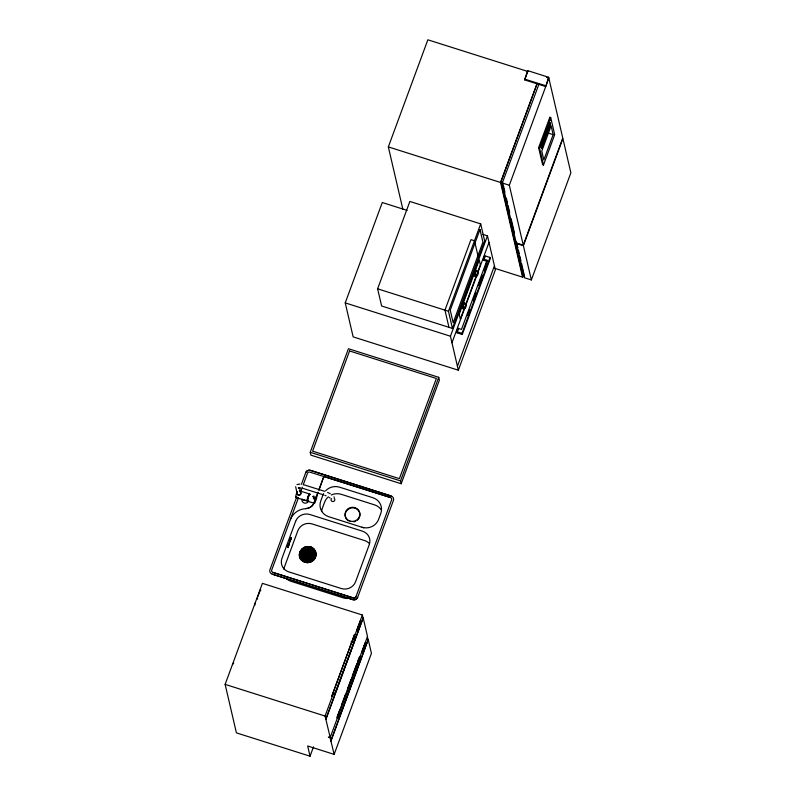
<?xml version="1.0" encoding="UTF-8"?>
<svg xmlns="http://www.w3.org/2000/svg" width="796" height="796" viewBox="0 0 796 796"><rect width="100%" height="100%" fill="white"/><g stroke="black" fill="none" stroke-linecap="round" stroke-linejoin="round"><path stroke-width="1.19" d="M300.749 557.936L301.803 559.628L315.554 551.708C309.614 538.106 290.381 555.648 304.291 562.075L309.923 551.877M314.758 551.24L314.062 550.036M308.231 558.155L308.052 558.673L307.972 546.792L308.44 547.449M299.933 554.006C300.848 555.2 298.998 552.922 300.4 552.394M307.176 558.354L306.997 562.165L305.206 561.857L306.967 562.036M306.848 551.24L307.395 551.28L307.425 547.399M308.341 562.314L308.022 558.543M315.604 555.887C315.505 554.305 311.037 554.205 311.345 555.817M310.112 551.897L313.773 549.15C312.758 549.708 302.122 562.643 302.52 560.145M295.664 486.694L297.107 493.46M305.196 561.946L307.923 555.568L308.36 547.698L307.475 562.633L306.908 558.115M310.43 548.106L309.017 551.16L310.38 547.777M289.366 542.822L289.615 542.325M357.961 630.532L357.533 631.367L358.13 629.636M358.747 627.845L359.523 626.273L359.066 627.954M360.518 623.557L360.021 624.621L360.787 623.198M363.145 651.267L362.797 653.078L362.896 652.153M362.598 652.551L363.324 651.317L363.006 652.213M363.792 649.526L364.339 647.904L364.18 649.506M363.822 649.665L364.389 647.894M365.832 644.879L365.424 646.133L365.454 644.74M549.041 128.544L549.519 126.902M549.668 126.952L549.111 128.574M310.967 561.429L307.923 555.568L302.868 548.942M311.047 552.961L315.554 551.708C317.206 555.797 314.738 560.623 310.689 562.115C308.53 561.658 305.833 543.18 302.948 549.389M305.535 548.185L306.957 551.409M308.987 551.031L308.261 550.892M309.584 557.678L310.201 557.847L309.684 557.747M310.987 553.051L310.798 552.454L313.773 549.15M308.669 558.245L309.992 561.757L308.072 562.075M312.539 560.095L312.46 560.842L311.067 561.339M313.435 559.568L314.42 557.926L313.654 559.648M314.728 557.11C313.365 556.892 298.45 551.419 300.042 556.832A8.398 7.97 -13.1 0 1 315.893 553.658M311.554 554.334L315.375 554.424L315.266 552.514M314.878 552.414L315.445 554.215M307.475 562.633L308.321 558.125L310.689 562.115L309.495 558.026M307.972 546.792L307.425 550.882L307.923 555.568L305.147 561.896M297.256 492.943C296.221 496.326 302.201 495.749 300.59 492.644M300.699 558.056L304.599 556.683M308.39 554.643L307.903 556.205L307.515 554.673M307.286 554.354C306.569 555.17 308.301 556.106 308.142 554.832M254.72 605.378L255.128 603.079M355.066 634.75L354.538 634.581L331.823 696.142L334.967 693.396L353.643 642.79L355.066 634.75L362.349 615.01L262.401 583.349L225.129 684.381L236.412 732.867L310.052 756.2L313.485 746.907M337.395 717.992L340.011 715.077L358.688 664.471L360.11 656.421M365.663 644.561L365.424 646.133M544.981 139.758L544.394 141.24M305.047 561.459L306.52 558.434M304.142 555.678L304.162 555.499M305.744 558.006L304.291 562.075M309.873 551.966L311.156 547.35L307.923 555.568L301.674 560.275M315.534 555.479L311.753 555.27L316.022 554.772L311.316 554.066L315.554 551.708M313.813 559.518L314.529 558.096M364.369 648.382L363.931 649.576M542.713 146.076L542.394 147.19L542.962 145.419L542.265 147.121L542.434 145.966M547.379 133.429C546.653 136.424 548.255 130.345 547.061 134.544M315.574 555.757L315.077 557.17M299.903 553.946L300.719 552.315L303.982 553.618L304.112 554.305L299.425 554.653L307.923 555.568L315.355 557.827L311.465 555.807L311.654 555.26M300.052 554.235L300.251 552.713M312.937 549.469L311.485 548.116L309.783 551.469L311.246 548.245M357.852 630.472L358.3 629.686M402.846 209.239L388.339 146.912L427.85 39.8L527.798 71.461L524.683 79.898L545.728 86.555L548.633 77.272L527.599 70.605L524.683 79.898M482.734 234.352L487.47 235.855L495.381 269.854L458.347 370.21L353.145 336.877L345.235 302.888L382.269 202.522L407.084 210.383M310.221 452.287L348.429 348.718L438.725 377.324L439.392 380.18L401.184 483.749L310.888 455.133L310.221 452.287L400.517 480.893L401.184 483.749M257.735 596.95L260.451 589.567L260.72 590.712M301.475 484.237L305.714 472.585A3.731 3.542 -13.1 0 1 310.46 470.317L391.144 495.988A3.731 3.542 -13.1 0 1 393.403 500.465L357.623 597.458A3.731 3.542 -13.1 0 1 352.867 599.716L272.222 574.165A3.731 3.542 -13.1 0 1 269.953 569.687L296.769 496.823M298.51 497.6L271.685 570.125A1.861 1.771 -13.1 0 0 272.809 572.364L353.494 598.035A1.861 1.771 -13.1 0 0 355.872 596.9L391.622 499.798A1.861 1.771 -13.1 0 0 390.498 497.56L323.873 476.446L318.858 490.018M300.649 491.809L302.361 487.162M303.216 484.844L307.495 473.252A1.861 1.771 -13.1 0 1 309.863 472.118L390.498 497.56M377.622 288.819L409.86 201.448L480.694 223.885L484.684 241.059L452.456 328.43L381.622 305.992L377.622 288.819L448.456 311.266L452.456 328.43M287.555 545.638L288.013 547.678L288.242 547.041L287.615 547.548L287.555 545.638L288.232 547.041M289.714 541.857L289.654 539.947L290.092 541.976M290.351 538.046L290.978 537.539L290.351 538.046L290.56 540.713L290.112 538.673M287.943 545.758L287.316 546.265M288.48 546.414L288.411 544.494L288.709 545.777L288.082 546.285L288.709 545.777M290.649 539.33L291.276 538.822L291.028 539.449L290.58 537.409M316.36 496.813L318.022 492.286M316.38 496.923L318.052 492.396M318.888 490.137L323.873 476.446M448.456 311.266L480.694 223.885M494.236 268.172L522.584 277.147L500.555 182.463L536.962 83.779M516.485 241.785L514.733 241.228L500.933 181.906L537.26 83.431M548.633 77.272L562.772 138.026L523.261 245.128L516.246 242.909L502.306 183.02L539.011 83.988M458.347 370.21L450.436 336.21L487.47 235.855M523.261 245.128L509.321 185.239L548.832 78.127L546.494 77.391M400.517 480.893L438.725 377.324M464.148 308.719L460.317 319.126L459.202 314.33L479.242 260.013L480.356 264.809L477.799 271.744M465.859 304.102L476.088 276.361M451.969 342.777L488.993 242.412M456.745 331.683L457.989 328.31L461.491 329.425L487.013 260.262L483.5 259.158L484.744 255.785L490.008 257.446L490.276 258.591L462.267 334.489L457.004 332.827L456.745 331.683L461.998 333.355L462.267 334.489M457.004 332.827L458.257 329.454L457.989 328.31M487.013 260.262L487.271 261.406L483.769 260.292L485.013 256.919L484.744 255.785M467.292 315.584L469.411 309.813M472.814 300.599L475.789 292.53M478.346 285.615L482.167 275.237M483.868 270.63L486.853 262.561M461.998 333.355L490.008 257.446M331.823 696.142L354.538 634.581M310.052 756.2L307.674 745.991L334.151 754.379L330.111 737.723L328.36 737.166L330.221 737.494L325.066 716.042L332.35 696.311M357.722 630.93L357.105 629.606L360.399 621.228L360.658 622.372L357.553 630.81L357.285 629.666L360.399 621.228M357.374 630.75L360.488 622.313L360.22 621.178M325.803 719.186L363.075 618.144L362.349 615.01M325.972 719.236L363.075 618.144M457.421 366.22L494.445 265.854M538.623 147.658L549.827 117.291L550.703 117.569L554.693 134.683L543.489 165.041L542.613 164.762L538.623 147.658L539.509 147.937L543.489 165.041M539.509 147.937L550.703 117.569M540.972 146.215L549.857 122.654L550.255 124.365L541.549 147.976L540.972 146.215L541.549 147.976M541.151 146.265L549.857 122.654M541.37 147.927L550.086 124.315L549.688 122.604M337.295 716.659L339.872 709.694M342.011 703.883L345.444 694.59M347.583 688.779L351.016 679.486M352.3 676.003L356.588 664.391M357.872 660.899L359.155 657.416M359.265 658.043L336.867 717.823M330.111 737.723L367.503 636.462L363.255 618.203M363.016 652.7L362.15 651.287L364.876 643.904M365.444 642.909L365.702 644.054L362.588 652.481L362.329 651.337L365.264 642.85M553.16 134.643L543.827 159.946L541.768 151.111L551.101 125.808L553.16 134.643L547.767 132.942M362.419 652.431L365.702 644.054M330.847 740.857L368.12 639.825L367.394 636.691M331.017 740.917L368.12 639.825M334.151 754.379L371.434 653.347L368.299 639.885M523.39 245.705L562.901 138.594L570.871 172.822L531.35 279.933L524.335 277.704L516.375 243.476L523.39 245.705L531.35 279.933M522.584 277.147L523.45 274.819M300.928 550.951L301.664 550.036L301.057 551.628L304.45 553.041M305.953 551.797C304.112 551.449 311.276 559.568 313.415 560.354L310.709 557.101L301.127 551.578M310.798 552.663L313.843 550.066M302.57 560.026L307.923 555.568L311.156 547.35M365.334 645.904L365.583 644.531M307.176 554.484L307.962 555.707L308.221 554.354M308.151 554.921L307.495 555.18L307.923 554.752M308.38 554.971L307.395 554.921M475.7 274.859C473.739 278.57 475.71 269.685 476.704 271.157M463.75 307.246C461.789 310.957 463.76 302.072 464.755 303.545M547.27 132.932L546.862 134.444M314.699 551.499L311.166 553.091L310.758 552.633M314.649 551.727L314.728 551.121M302.928 549.011L304.649 548.335M304.062 555.638L300.5 557.021M309.923 561.946L309.962 561.429L308.38 562.195M544.852 139.549L544.374 141.191M363.175 651.417L362.687 652.949M304.619 557.18L307.923 555.568L312.549 555.111M307.246 554.782L308.012 554.782M308.072 555.359L307.465 555.12M358.827 627.974L359.374 626.263M300.818 558.006L304.52 556.633M232.412 664.65L233.726 663.187M312.788 549.509L310.39 551.867M312.37 560.772L311.196 561.349M301.764 549.946L301.913 550.016M302.062 559.528L304.52 557.12M314.619 551.598L311.326 552.902M305.674 547.638L307.097 547.369L305.903 547.369M308.749 554.912L311.236 552.941M300.082 555.3L303.833 555.21M308.709 547.23L310.181 547.529M304.639 553.011L304.788 552.404M303.923 555.757L300.639 557.001M305.186 557.747L305.793 558.036M304.152 561.23L303.624 561.289M312.43 560.712L311.425 561.419M308.828 551.26L308.311 551.16M297.017 484.625L297.585 484.376M298.54 488.028L300.739 487.938M307.505 554.553L308.291 554.653M311.345 554.185L315.246 552.613M308.858 555.26L311.644 554.344M359.523 626.273L358.996 628.034M299.893 557.717L307.923 555.568L304.759 547.31L307.923 555.568L301.027 557.847M305.505 548.066L307.923 555.568L304.152 556.653M305.913 551.32L304.729 548.364L307.923 555.568L300.729 557.11M301.873 559.608L300.749 558.364L301.366 559.479M298.231 484.257L299.973 484.117M298.301 487.958L298.938 487.849M306.569 562.354L305.415 562.075M305.276 551.708L302.032 549.071L307.923 555.568L303.853 555.907M308.908 547.2L310.151 547.628L309.027 547.33M306.38 562.633L308.559 562.643M300.39 554.265L307.923 555.568C292.182 541.778 313.375 557.489 300.092 551.598L307.923 555.568L300.39 555.19M305.495 500.306L303.624 499.918M300.719 552.315L307.923 555.568L304.699 552.394M311.027 556.513L315.355 557.827M303.843 484.784L324.609 491.321M303.027 488.406L323.564 494.873M303.724 554.285L307.923 555.568L304.271 552.981M524.484 79.043L545.529 85.699M500.933 181.906L502.684 182.453M388.339 146.912L500.555 182.463M502.306 183.02L509.321 185.239M524.584 276.58L522.833 276.023L515.002 242.372L516.753 242.919L517.868 247.735M345.235 302.888L450.436 336.21M305.714 472.585L305.744 472.695A3.731 3.542 -13.1 0 1 310.49 470.436L391.144 495.988M299.306 490.744L309.564 493.998M295.823 497.45L307.226 501.062M307.604 501.181L314.32 503.311M363.732 527.808L328.668 516.694A13.054 12.398 -13.1 0 1 320.758 501.002L322.927 495.102A13.054 12.398 -13.1 0 1 323.604 493.59M288.182 545.131L288.242 547.041M272.809 572.364L353.464 597.915A1.861 1.771 -13.1 0 0 355.842 596.791L355.872 596.9M357.623 597.458L357.593 597.338A3.731 3.542 -13.1 0 1 352.847 599.607L272.222 574.165M351.006 641.964L353.643 642.79M356.936 663.914L358.688 664.471M333.216 692.838L334.967 693.396M338.26 714.519L340.011 715.077M225.129 684.381L325.066 716.042M300.818 552.454L307.923 555.568M314.599 557.081L311.385 555.757M307.206 547.26L307.555 547.827L307.326 547.31M324.828 495.311L326.061 495.799M327.574 492.416L330.27 493.719M329.285 497.46L330.091 498.027M302.679 560.603L303.575 561.389M310.102 557.648L313.415 560.354M313.097 559.558L310.619 556.842M305.764 557.857L305.087 557.688M310.171 557.717L312.599 560.284M309.535 558.115L310.818 561.309M301.007 551.578L300.908 551.339M333.992 496.803L334.25 497.361M308.729 558.324L309.972 561.498M549.827 117.291L550.623 120.713M527.599 70.605L527.798 71.461M503.241 184.881L504.933 192.144M506.346 198.194L507.47 203.04M508.037 205.458L509.729 212.721M511.132 218.781L514.514 233.308M518.435 250.133L519.271 253.745M519.828 256.143L520.952 260.949M521.509 263.357L524.305 275.376M483.5 259.158L483.769 260.292M478.466 257.924L474.466 240.76L470.963 239.646L444.954 310.151L448.944 327.325M290.351 519.519L290.381 519.639A16.786 15.94 -13.1 0 1 305.754 508.674L305.724 508.554A9.323 8.856 -13.1 0 0 314.271 502.465M314.748 552.444L311.624 553.648M299.604 487.968L300.828 493.202M304.211 548.215L303.047 548.852M290.968 537.529L291.276 538.822M257.347 598.005L257.605 599.139M463.75 307.445A3.174 0.527 -72.4 0 1 462.725 308.132A3.174 0.527 -72.4 0 1 464.048 303.674A3.174 0.527 -72.4 0 1 464.834 303.764M475.69 275.058A3.174 0.527 -72.4 0 1 474.665 275.894A3.174 0.527 -72.4 0 1 475.809 271.695A3.174 0.527 -72.4 0 1 476.834 270.859M314.301 502.575A9.323 8.856 -13.1 0 1 305.754 508.674M361.981 527.25A13.054 12.398 -13.1 0 0 378.617 519.33L380.786 513.43A13.054 12.398 -13.1 0 0 372.876 497.729L339.564 487.182A13.054 12.398 -13.1 0 0 325.534 490.873M369.444 543.618A11.194 10.627 -13.1 0 0 364.677 540.593L312.082 523.927A11.194 10.627 -13.1 0 0 297.833 530.713L284.142 567.827A11.194 10.627 -13.1 0 0 283.744 569.17M286.162 578.254A11.194 10.627 -13.1 0 0 290.928 581.279L343.524 597.945A11.194 10.627 -13.1 0 0 349.285 598.254M328.41 496.843A13.054 12.398 -13.1 0 0 324.589 502.226L322.41 508.127A13.054 12.398 -13.1 0 0 321.703 511.321M331.265 495.022A13.054 12.398 -13.1 0 1 341.215 494.306L374.538 504.863A13.054 12.398 -13.1 0 1 381.105 509.669M348.34 520.853A7.463 7.084 -13.1 0 1 346.827 510.525A7.463 7.084 -13.1 0 1 357.782 509.738A7.463 7.084 -13.1 0 1 357.394 520.216M355.762 521.261A7.463 7.084 -13.1 0 1 353.912 521.868M307.694 500.724A3.731 0.617 -72.4 0 1 307.246 499.51A3.731 0.617 -72.4 0 1 308.778 494.853A3.731 0.617 -72.4 0 1 309.644 494.853M299.595 491.639A1.861 1.771 -13.1 0 1 300.719 493.888A1.861 1.771 -13.1 0 1 298.341 495.012A1.861 1.771 -13.1 0 1 297.216 492.774M308.659 500.784A3.453 3.274 -13.1 0 1 304.361 503.052A3.453 3.274 -13.1 0 1 302.082 498.993M307.276 499.918A3.323 0.557 -72.4 0 1 308.49 495.689A3.323 0.557 -72.4 0 1 309.525 494.784M307.604 500.594A3.323 0.557 -72.4 0 1 307.256 500.276M307.664 500.654A3.323 0.557 -72.4 0 1 308.54 496.634A3.323 0.557 -72.4 0 1 309.883 494.644M307.883 501.092A3.731 0.617 -72.4 0 1 308.271 497.192A3.731 0.617 -72.4 0 1 310.042 494.565M296.52 496.744A3.731 0.617 -72.4 0 1 295.774 496.356A3.731 0.617 -72.4 0 1 297.226 491.57M334.191 498.415A1.861 1.771 -13.1 0 1 334.33 500.923A1.861 1.771 -13.1 0 1 331.703 501.112A1.861 1.771 -13.1 0 1 331.564 498.604M464.645 308.082C465.839 310.987 467.978 296.58 464.645 308.082M476.595 275.695C477.779 278.6 479.928 264.192 476.595 275.695M549.22 128.335L549.837 126.912L549.22 128.335M313.395 498.057C314.042 500.724 315.674 496.386 313.395 498.057M313.017 496.435C313.704 499.072 315.256 494.714 313.017 496.435M314.987 499.321L314.768 500.017A3.731 0.617 -72.4 0 0 314.241 503.152A3.731 0.617 -72.4 0 0 315.256 502.127L316.211 499.54A3.731 0.617 -72.4 0 0 316.728 496.405A3.731 0.617 -72.4 0 0 315.714 497.43L314.987 499.321M349.563 350.956L312.599 451.153L399.383 478.655L436.347 378.458L349.563 350.956M295.634 521.3L281.943 558.414A11.194 10.627 -13.1 0 0 288.739 571.866L341.335 588.533A11.194 10.627 -13.1 0 0 355.583 581.737L369.274 544.633A11.194 10.627 -13.1 0 0 362.488 531.181L309.893 514.514A11.194 10.627 -13.1 0 0 295.634 521.3M288.878 543.23L288.948 545.151L288.858 543.23M479.978 229.546L450.228 310.171L453.163 322.778L482.913 242.153L479.978 229.546M312.768 548.822L311.903 548.175L312.858 548.912M304.888 562.066A8.398 7.97 -13.1 0 0 315.913 552.842A8.398 7.97 -13.1 0 0 302.251 548.514A8.398 7.97 -13.1 0 0 304.888 562.066M349.941 521.091A7.463 7.084 -13.1 0 0 359.752 512.893A7.463 7.084 -13.1 0 0 347.603 509.052A7.463 7.084 -13.1 0 0 349.941 521.091"/></g></svg>
